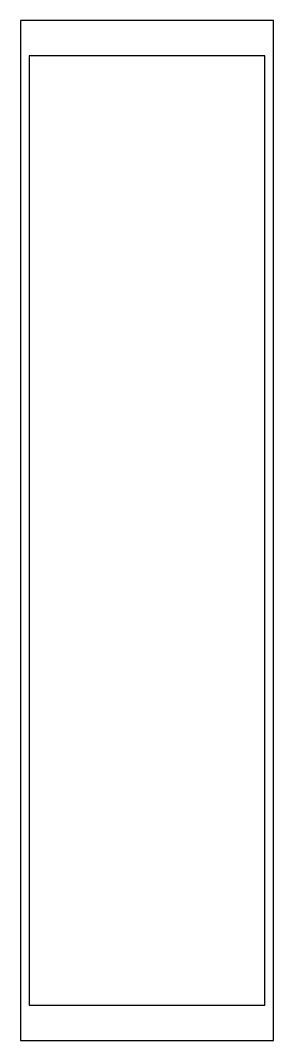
# Model space of a CAD drawing. Extents: x 0 to 52, y 0 to 210.
import ezdxf

# ---------------------------------------------------------------- set-up
doc = ezdxf.new("R2010")
doc.units = 0
doc.layers.add('Layer_1', color=7, linetype='CONTINUOUS')

msp = doc.modelspace()

# ---------------------------------------------------------------- linework, layer by layer
at = {"layer": 'Layer_1', "color": 7}
for points in [[(0.218885, 0.218865), (52.241879, 0.218865), (52.241879, 209.689876), (0.218885, 209.689876), (0.218885, 0.218865), (0.218885, 0.218865), (0.218885, 0.218865), (0.218885, 0.218865), (0.218885, 0.218865), (0.218885, 0.218865), (0.218885, 0.218865), (0.218885, 0.218865), (0.218885, 0.218865), (0.218885, 0.218865), (0.218885, 0.218865)], [(2.033973, 7.527376), (50.426795, 7.527376), (50.426795, 202.381399), (2.033973, 202.381399), (2.033973, 7.527376), (2.033973, 7.527376), (2.033973, 7.527376), (2.033973, 7.527376), (2.033973, 7.527376), (2.033973, 7.527376), (2.033973, 7.527376), (2.033973, 7.527376), (2.033973, 7.527376), (2.033973, 7.527376), (2.033973, 7.527376)]]:
    msp.add_lwpolyline(points, close=True, dxfattribs=at)

doc.saveas('drawing.dxf')
